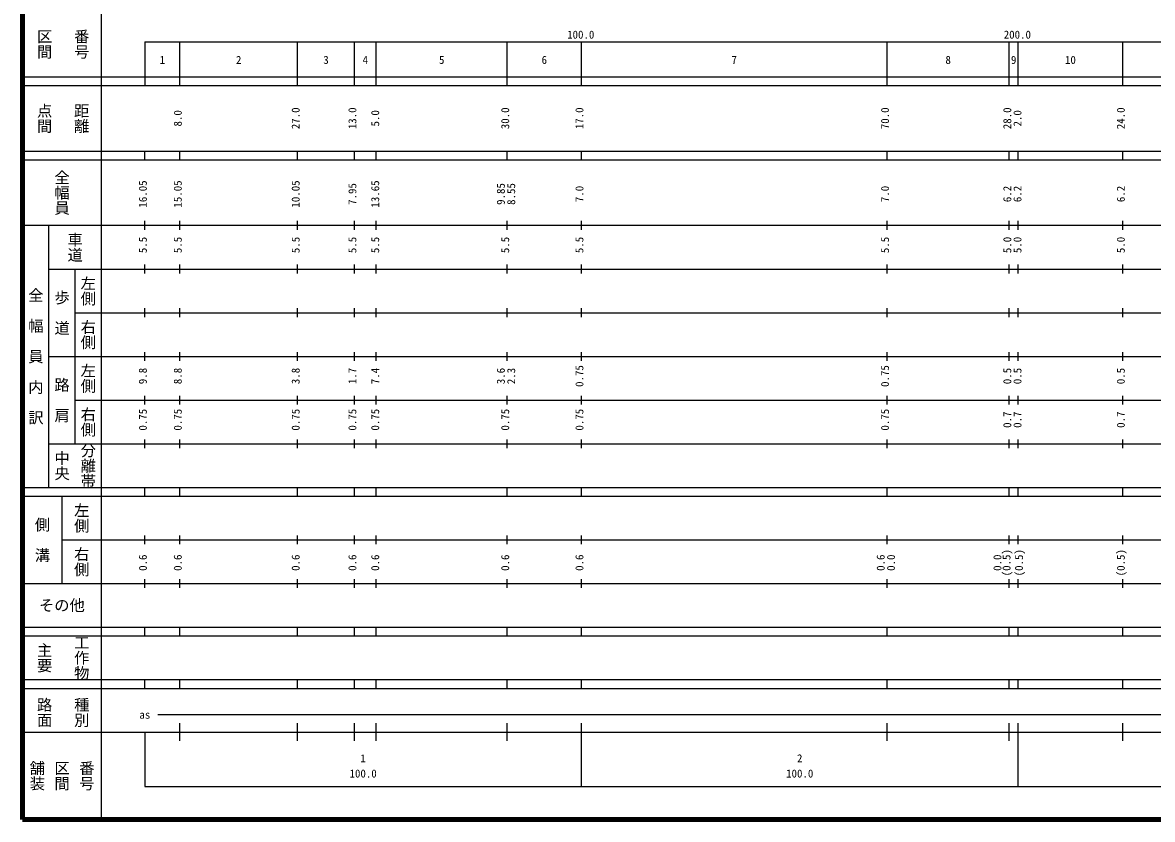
# Model space of a CAD drawing. Units: millimetres on the paper, enlarged 1000 times. Extents: x 40000 to 680000, y 20000 to 380000.
# Drawn here: x 40000 to 298780, y 20000 to 202409 of the extents above; entities that cross this region are included whole.
import ezdxf
from ezdxf.enums import TextEntityAlignment as Align

# ---------------------------------------------------------------- set-up
doc = ezdxf.new("R2010")
doc.units = ezdxf.units.MM
doc.header["$LTSCALE"] = 1000
doc.layers.add('M-TTL', color=2, linetype='Continuous', lineweight=140)
doc.layers.add('M-TTL-BAND', color=7, linetype='Continuous', lineweight=25)
doc.styles.add('@ＭＳ ゴシック', font='')
doc.styles.add('ＭＳ ゴシック', font='')
doc.styles.get('@ＭＳ ゴシック').set_extended_font_data('@MS Gothic')
doc.styles.get('ＭＳ ゴシック').set_extended_font_data('MS Gothic')

msp = doc.modelspace()

# ---------------------------------------------------------------- linework, layer by layer
at = {"layer": 'M-TTL'}
for p, q in [((40000, 380000), (40000, 20000)), ((40000, 20000), (680000, 20000))]:
    msp.add_line(p, q, dxfattribs=at)
at = {"layer": 'M-TTL-BAND'}
for p, q in [((58000, 370000), (58000, 20000)), ((68000, 198000), (579000, 198000)), ((68000, 198000), (68000, 188000)), ((76000, 188000), (76000, 198000)), ((103000, 188000), (103000, 198000)), ((116000, 188000), (116000, 198000)), ((121000, 188000), (121000, 198000)), ((151000, 188000), (151000, 198000)), ((168000, 188000), (168000, 198000)), ((238000, 188000), (238000, 198000)), ((266000, 188000), (266000, 198000)), ((268000, 188000), (268000, 198000)), ((292000, 188000), (292000, 198000)), ((40000, 190000), (579000, 190000)), ((40000, 188000), (579000, 188000)), ((40000, 173000), (579000, 173000)), ((40000, 171000), (579000, 171000)), ((68000, 171000), (68000, 173000)), ((76000, 171000), (76000, 173000)), ((103000, 171000), (103000, 173000)), ((116000, 171000), (116000, 173000)), ((121000, 171000), (121000, 173000)), ((151000, 171000), (151000, 173000)), ((168000, 171000), (168000, 173000)), ((238000, 171000), (238000, 173000)), ((266000, 171000), (266000, 173000)), ((268000, 171000), (268000, 173000)), ((292000, 171000), (292000, 173000)), ((40000, 156000), (579000, 156000)), ((46000, 96000), (46000, 156000)), ((68000, 155000), (68000, 157000)), ((76000, 155000), (76000, 157000)), ((103000, 155000), (103000, 157000)), ((116000, 155000), (116000, 157000)), ((121000, 155000), (121000, 157000)), ((151000, 155000), (151000, 157000)), ((168000, 155000), (168000, 157000)), ((238000, 155000), (238000, 157000)), ((266000, 155000), (266000, 157000)), ((268000, 155000), (268000, 157000)), ((292000, 155000), (292000, 157000)), ((46000, 146000), (579000, 146000)), ((52000, 146000), (52000, 106000)), ((68000, 145000), (68000, 147000)), ((76000, 145000), (76000, 147000)), ((103000, 145000), (103000, 147000)), ((116000, 145000), (116000, 147000)), ((121000, 145000), (121000, 147000)), ((151000, 145000), (151000, 147000)), ((168000, 145000), (168000, 147000)), ((238000, 145000), (238000, 147000)), ((266000, 145000), (266000, 147000)), ((268000, 145000), (268000, 147000)), ((292000, 145000), (292000, 147000)), ((52000, 136000), (579000, 136000)), ((68000, 135000), (68000, 137000)), ((76000, 135000), (76000, 137000)), ((103000, 135000), (103000, 137000)), ((116000, 135000), (116000, 137000)), ((121000, 135000), (121000, 137000)), ((151000, 135000), (151000, 137000)), ((168000, 135000), (168000, 137000)), ((238000, 135000), (238000, 137000)), ((266000, 135000), (266000, 137000)), ((268000, 135000), (268000, 137000)), ((292000, 135000), (292000, 137000)), ((68000, 125000), (68000, 127000)), ((76000, 125000), (76000, 127000)), ((103000, 125000), (103000, 127000)), ((116000, 125000), (116000, 127000)), ((121000, 125000), (121000, 127000)), ((151000, 125000), (151000, 127000)), ((168000, 125000), (168000, 127000)), ((238000, 125000), (238000, 127000)), ((266000, 125000), (266000, 127000)), ((268000, 125000), (268000, 127000)), ((292000, 125000), (292000, 127000)), ((46000, 126000), (579000, 126000)), ((68000, 115000), (68000, 117000)), ((76000, 115000), (76000, 117000)), ((103000, 115000), (103000, 117000)), ((116000, 115000), (116000, 117000)), ((121000, 115000), (121000, 117000)), ((151000, 115000), (151000, 117000)), ((168000, 115000), (168000, 117000)), ((238000, 115000), (238000, 117000)), ((266000, 115000), (266000, 117000)), ((268000, 115000), (268000, 117000)), ((292000, 115000), (292000, 117000)), ((52000, 116000), (579000, 116000)), ((68000, 105000), (68000, 107000)), ((76000, 105000), (76000, 107000)), ((103000, 105000), (103000, 107000)), ((116000, 105000), (116000, 107000)), ((121000, 105000), (121000, 107000)), ((151000, 105000), (151000, 107000)), ((168000, 105000), (168000, 107000)), ((238000, 105000), (238000, 107000)), ((266000, 105000), (266000, 107000)), ((268000, 105000), (268000, 107000)), ((292000, 105000), (292000, 107000)), ((46000, 106000), (579000, 106000)), ((40000, 96000), (579000, 96000)), ((68000, 94000), (68000, 96000)), ((76000, 94000), (76000, 96000)), ((103000, 94000), (103000, 96000)), ((116000, 94000), (116000, 96000)), ((121000, 94000), (121000, 96000)), ((151000, 94000), (151000, 96000)), ((168000, 94000), (168000, 96000)), ((238000, 94000), (238000, 96000)), ((266000, 94000), (266000, 96000)), ((268000, 94000), (268000, 96000)), ((292000, 94000), (292000, 96000)), ((40000, 94000), (579000, 94000)), ((49000, 94000), (49000, 74000)), ((49000, 84000), (579000, 84000)), ((68000, 83000), (68000, 85000)), ((76000, 83000), (76000, 85000)), ((103000, 83000), (103000, 85000)), ((116000, 83000), (116000, 85000)), ((121000, 83000), (121000, 85000)), ((151000, 83000), (151000, 85000)), ((168000, 83000), (168000, 85000)), ((238000, 83000), (238000, 85000)), ((266000, 83000), (266000, 85000)), ((268000, 83000), (268000, 85000)), ((292000, 83000), (292000, 85000)), ((40000, 74000), (579000, 74000)), ((68000, 73000), (68000, 75000)), ((76000, 73000), (76000, 75000)), ((103000, 73000), (103000, 75000)), ((116000, 73000), (116000, 75000)), ((121000, 73000), (121000, 75000)), ((151000, 73000), (151000, 75000)), ((168000, 73000), (168000, 75000)), ((238000, 73000), (238000, 75000)), ((266000, 73000), (266000, 75000)), ((268000, 73000), (268000, 75000)), ((292000, 73000), (292000, 75000)), ((40000, 64000), (579000, 64000)), ((68000, 62000), (68000, 64000)), ((76000, 62000), (76000, 64000)), ((103000, 62000), (103000, 64000)), ((116000, 62000), (116000, 64000)), ((121000, 62000), (121000, 64000)), ((151000, 62000), (151000, 64000)), ((168000, 62000), (168000, 64000)), ((238000, 62000), (238000, 64000)), ((266000, 62000), (266000, 64000)), ((268000, 62000), (268000, 64000)), ((292000, 62000), (292000, 64000)), ((40000, 62000), (579000, 62000)), ((40000, 52000), (579000, 52000)), ((68000, 50000), (68000, 52000)), ((76000, 50000), (76000, 52000)), ((103000, 50000), (103000, 52000)), ((116000, 50000), (116000, 52000)), ((121000, 50000), (121000, 52000)), ((151000, 50000), (151000, 52000)), ((168000, 50000), (168000, 52000)), ((238000, 50000), (238000, 52000)), ((266000, 50000), (266000, 52000)), ((268000, 50000), (268000, 52000)), ((292000, 50000), (292000, 52000)), ((40000, 50000), (579000, 50000)), ((71000, 44000), (381300, 44000)), ((76000, 38000), (76000, 42000)), ((103000, 38000), (103000, 42000)), ((116000, 38000), (116000, 42000)), ((121000, 38000), (121000, 42000)), ((151000, 38000), (151000, 42000)), ((168000, 27500), (168000, 42000)), ((238000, 38000), (238000, 42000)), ((266000, 38000), (266000, 42000)), ((268000, 27500), (268000, 42000)), ((292000, 38000), (292000, 42000)), ((40000, 40000), (579000, 40000)), ((68000, 40000), (68000, 27500)), ((68000, 27500), (579000, 27500))]:
    msp.add_line(p, q, dxfattribs=at)

# ---------------------------------------------------------------- texts
at = {"layer": 'M-TTL-BAND', "style": '@ＭＳ ゴシック'}
for s, p in [('区間', (45000, 197500)), ('番号', (53500, 197500)), ('点間', (45000, 180500)), ('距離', (53500, 180500)), ('全幅員', (49000, 163500)), ('車道', (52000, 151000)), ('左側', (55000, 141000)), ('全\u3000幅\u3000員\u3000内\u3000訳', (43000, 126000)), ('歩\u3000道', (49000, 136000)), ('右側', (55000, 131000)), ('左側', (55000, 121000)), ('路\u3000肩', (49000, 116000)), ('右側', (55000, 111000)), ('中央', (49000, 101000)), ('分離帯', (55000, 101000)), ('左側', (53500, 89000)), ('側\u3000溝', (44500, 84000)), ('右側', (53500, 79000)), ('主要', (45000, 57000)), ('工作物', (53500, 57000)), ('路面', (45000, 44500)), ('種別', (53500, 44500)), ('舗装', (43333, 30000)), ('区間', (49000, 30000)), ('番号', (54667, 30000))]:
    msp.add_text(s, height=2566, rotation=270, dxfattribs=at).set_placement(p, align=Align.MIDDLE_CENTER)
at = {"layer": 'M-TTL-BAND', "style": 'ＭＳ ゴシック'}
for s, p in [('100.0', (167844, 198195)), ('200.0', (267844, 198195)), ('1', (72000, 192405)), ('2', (89500, 192405)), ('3', (109500, 192405)), ('4', (118500, 192405)), ('5', (136000, 192405)), ('6', (159500, 192405)), ('7', (203000, 192405)), ('8', (252000, 192405)), ('9', (267000, 192405)), ('10', (280000, 192405)), ('as', (68000, 42500)), ('1', (118000, 32523)), ('2', (218000, 32523)), ('100.0', (118000, 29033)), ('100.0', (218000, 29033))]:
    msp.add_text(s, height=1833, dxfattribs=at).set_placement(p, align=Align.BOTTOM_CENTER)
for s, p in [('8.0', (77000, 180500)), ('27.0', (104000, 180500)), ('13.0', (117000, 180500)), ('5.0', (122224, 180500)), ('30.0', (152000, 180500)), ('17.0', (169000, 180500)), ('70.0', (239000, 180500)), ('28.0', (267000, 180500)), ('2.0', (269336, 180500)), ('24.0', (293000, 180500)), ('16.05', (69000, 163174)), ('15.05', (77000, 163174)), ('10.05', (104000, 163174)), ('13.65', (122224, 163174)), ('7.95', (117000, 163174)), ('9.85', (151000, 163174)), ('8.55', (153370, 163174)), ('7.0', (169000, 163174)), ('7.0', (239000, 163174)), ('6.2', (267000, 163174)), ('6.2', (269336, 163174)), ('6.2', (293000, 163174)), ('5.5', (69000, 151500)), ('5.5', (77000, 151500)), ('5.5', (104000, 151500)), ('5.5', (117000, 151500)), ('5.5', (122224, 151500)), ('5.5', (152000, 151500)), ('5.5', (169000, 151500)), ('5.5', (239000, 151500)), ('5.0', (267000, 151500)), ('5.0', (269336, 151500)), ('5.0', (293000, 151500)), ('9.8', (69000, 121500)), ('8.8', (77000, 121500)), ('3.8', (104000, 121500)), ('1.7', (117000, 121500)), ('7.4', (122224, 121500)), ('3.6', (151000, 121500)), ('2.3', (153370, 121500)), ('0.75', (169000, 121500)), ('0.75', (239000, 121500)), ('0.5', (267000, 121500)), ('0.5', (269336, 121500)), ('0.5', (293000, 121500)), ('0.75', (69000, 111500)), ('0.75', (77000, 111500)), ('0.75', (104000, 111500)), ('0.75', (117000, 111500)), ('0.75', (122224, 111500)), ('0.75', (152000, 111500)), ('0.75', (169000, 111500)), ('0.75', (239000, 111500)), ('0.7', (267000, 111500)), ('0.7', (269336, 111500)), ('0.7', (293000, 111500)), ('0.6', (69000, 78764)), ('0.6', (77000, 78764)), ('0.6', (104000, 78764)), ('0.6', (117000, 78764)), ('0.6', (122224, 78764)), ('0.6', (152000, 78764)), ('0.6', (169000, 78764)), ('0.6', (238000, 78764)), ('0.0', (240370, 78764)), ('0.0', (264738, 78764)), ('(0.5)', (266825, 78764)), ('(0.5)', (269682, 78764)), ('(0.5)', (293000, 78764))]:
    msp.add_text(s, height=1833, rotation=90, dxfattribs=at).set_placement(p, align=Align.BOTTOM_CENTER)
msp.add_text('その他', height=2566, dxfattribs=at).set_placement((49000, 69000), align=Align.MIDDLE_CENTER)

doc.saveas('drawing.dxf')
